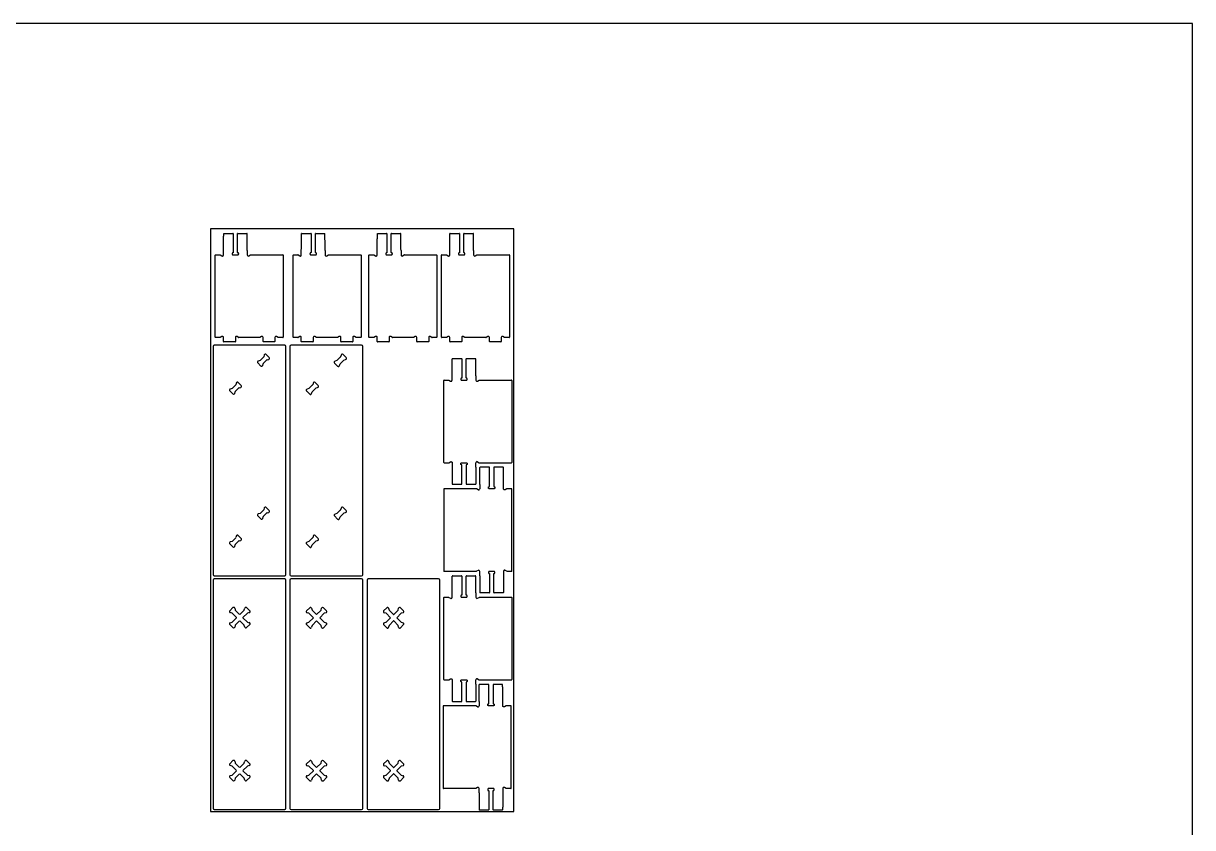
# Model space of a CAD drawing. Header units: millimetres. Extents: x -4641 to 5704, y -3753 to 2864.
# Drawn here: x 887 to 5704, y -448 to 2864 of the extents above; entities that cross this region are included whole.
import ezdxf

# ---------------------------------------------------------------- set-up
doc = ezdxf.new("R2010")
doc.units = ezdxf.units.MM
doc.header["$MEASUREMENT"] = 0
doc.layers.add('Default', color=18, linetype='Continuous', true_color=0x000000)
doc.layers.add('Layer 02', color=1, linetype='Continuous', true_color=0xff0000)

msp = doc.modelspace()

# ---------------------------------------------------------------- linework, layer by layer
at = {"layer": 'Default'}
for p, q in [((1713.5, 1998.9), (1750.6, 1998.9)), ((1751.6, 1997.9), (1751.6, 1919.7)), ((1769.9, 1919.7), (1769.9, 1997.9)), ((1770.9, 1998.9), (1808, 1998.9)), ((2034, 1998.9), (2071.2, 1998.9)), ((2072.2, 1997.9), (2072.2, 1919.7)), ((2090.5, 1919.7), (2090.5, 1997.9)), ((2091.5, 1998.9), (2128.6, 1998.9)), ((2346.7, 1998.9), (2383.8, 1998.9)), ((2384.8, 1997.9), (2384.8, 1919.7)), ((2403.1, 1919.7), (2403.1, 1997.9)), ((2404.1, 1998.9), (2441.2, 1998.9)), ((2645.6, 1998.9), (2682.7, 1998.9)), ((2683.7, 1997.9), (2683.7, 1919.7)), ((2702, 1919.7), (2702, 1997.9)), ((2703, 1998.9), (2740.1, 1998.9)), ((1809.8, 1928.2), (1809.8, 1910.2)), ((2130.3, 1928.2), (2130.3, 1910.2)), ((2443, 1928.2), (2443, 1910.2)), ((2741.9, 1928.2), (2741.9, 1910.2)), ((1677.8, 1571.2), (1677.8, 1909.2)), ((1678.8, 1910.2), (1698, 1910.2)), ((1698.5, 1910.1), (1705, 1906.3)), ((1751.8, 1910.2), (1769.8, 1910.2)), ((1816.5, 1906.3), (1823, 1910.1)), ((1823.5, 1910.2), (1956.8, 1910.2)), ((1957.8, 1909.2), (1957.8, 1571.2)), ((1998.3, 1571.2), (1998.3, 1909.2)), ((1999.3, 1910.2), (2018.5, 1910.2)), ((2019, 1910.1), (2025.6, 1906.3)), ((2072.3, 1910.2), (2090.3, 1910.2)), ((2137.1, 1906.3), (2143.6, 1910.1)), ((2144.1, 1910.2), (2277.3, 1910.2)), ((2278.3, 1909.2), (2278.3, 1571.2)), ((2311, 1571.2), (2311, 1909.2)), ((2312, 1910.2), (2331.2, 1910.2)), ((2331.7, 1910.1), (2338.2, 1906.3)), ((2385, 1910.2), (2403, 1910.2)), ((2449.7, 1906.3), (2456.3, 1910.1)), ((2456.7, 1910.2), (2590, 1910.2)), ((2591, 1909.2), (2591, 1571.2)), ((2609.9, 1571.2), (2609.9, 1909.2)), ((2610.9, 1910.2), (2630.1, 1910.2)), ((2630.6, 1910.1), (2637.1, 1906.3)), ((2683.9, 1910.2), (2701.9, 1910.2)), ((2748.6, 1906.3), (2755.1, 1910.1)), ((2755.6, 1910.2), (2888.9, 1910.2)), ((2889.9, 1909.2), (2889.9, 1571.2)), ((1698, 1570.2), (1678.8, 1570.2)), ((1705, 1574.1), (1698.5, 1570.3)), ((1711.8, 1553.2), (1711.8, 1570.2)), ((1759.8, 1552.2), (1712.8, 1552.2)), ((1760.8, 1570.2), (1760.8, 1553.2)), ((1774, 1570.3), (1767.5, 1574.1)), ((1861, 1570.2), (1774.5, 1570.2)), ((1868, 1574.1), (1861.5, 1570.3)), ((1874.8, 1553.2), (1874.8, 1570.2)), ((1922.8, 1552.2), (1875.8, 1552.2)), ((1923.8, 1570.2), (1923.8, 1553.2)), ((1937, 1570.3), (1930.5, 1574.1)), ((1956.8, 1570.2), (1937.5, 1570.2)), ((2018.5, 1570.2), (1999.3, 1570.2)), ((2025.6, 1574.1), (2019, 1570.3)), ((2032.3, 1553.2), (2032.3, 1570.2)), ((2080.3, 1552.2), (2033.3, 1552.2)), ((2081.3, 1570.2), (2081.3, 1553.2)), ((2094.6, 1570.3), (2088.1, 1574.1)), ((2181.5, 1570.2), (2095.1, 1570.2)), ((2188.6, 1574.1), (2182, 1570.3)), ((2195.3, 1553.2), (2195.3, 1570.2)), ((2243.3, 1552.2), (2196.3, 1552.2)), ((2244.3, 1570.2), (2244.3, 1553.2)), ((2257.6, 1570.3), (2251.1, 1574.1)), ((2277.3, 1570.2), (2258.1, 1570.2)), ((2331.2, 1570.2), (2312, 1570.2)), ((2338.2, 1574.1), (2331.7, 1570.3)), ((2345, 1553.2), (2345, 1570.2)), ((2393, 1552.2), (2346, 1552.2)), ((2394, 1570.2), (2394, 1553.2)), ((2407.3, 1570.3), (2400.7, 1574.1)), ((2494.2, 1570.2), (2407.7, 1570.2)), ((2501.2, 1574.1), (2494.7, 1570.3)), ((2508, 1553.2), (2508, 1570.2)), ((2556, 1552.2), (2509, 1552.2)), ((2557, 1570.2), (2557, 1553.2)), ((2570.3, 1570.3), (2563.7, 1574.1)), ((2590, 1570.2), (2570.7, 1570.2)), ((2630.1, 1570.2), (2610.9, 1570.2)), ((2637.1, 1574.1), (2630.6, 1570.3)), ((2643.9, 1553.2), (2643.9, 1570.2)), ((2691.9, 1552.2), (2644.9, 1552.2)), ((2692.9, 1570.2), (2692.9, 1553.2)), ((2706.1, 1570.3), (2699.6, 1574.1)), ((2793.1, 1570.2), (2706.6, 1570.2)), ((2800.1, 1574.1), (2793.6, 1570.3)), ((2806.9, 1553.2), (2806.9, 1570.2)), ((2854.9, 1552.2), (2807.9, 1552.2)), ((2855.9, 1570.2), (2855.9, 1553.2)), ((2869.1, 1570.3), (2862.6, 1574.1)), ((2888.9, 1570.2), (2869.6, 1570.2)), ((1879.8, 1498.2), (1877.9, 1490.9)), ((1900.3, 1487.5), (1887.6, 1500.3)), ((2196.3, 1497.8), (2194.4, 1490.5)), ((2216.9, 1487.1), (2204.1, 1499.9)), ((1852.7, 1465.4), (1865.5, 1452.7)), ((1862.1, 1475.2), (1854.8, 1473.2)), ((1877.6, 1490.5), (1862.5, 1475.4)), ((1873.2, 1454.8), (1875.2, 1462.1)), ((1875.4, 1462.4), (1890.6, 1477.6)), ((1891, 1477.8), (1898.2, 1479.8)), ((2169.3, 1465), (2182, 1452.3)), ((2178.6, 1474.7), (2171.3, 1472.8)), ((2194.2, 1490.1), (2179, 1475)), ((2189.8, 1454.4), (2191.7, 1461.6)), ((2191.9, 1462), (2207.1, 1477.2)), ((2207.5, 1477.4), (2214.8, 1479.4)), ((2655.2, 1483), (2692.3, 1483)), ((2693.3, 1482), (2693.3, 1403.7)), ((2711.6, 1403.7), (2711.6, 1482)), ((2712.6, 1483), (2749.7, 1483)), ((2751.5, 1412.3), (2751.5, 1394.3)), ((1737.5, 1350.2), (1750.2, 1337.4)), ((1746.8, 1359.9), (1739.6, 1357.9)), ((1762.4, 1375.3), (1747.2, 1360.1)), ((1760.2, 1347.2), (1775.3, 1362.3)), ((1764.6, 1382.9), (1762.6, 1375.7)), ((1785.1, 1372.3), (1772.3, 1385)), ((1775.7, 1362.6), (1783, 1364.5)), ((2054, 1349.8), (2066.7, 1337)), ((2063.4, 1359.5), (2056.1, 1357.5)), ((2078.9, 1374.9), (2063.8, 1359.7)), ((2076.7, 1346.8), (2091.9, 1361.9)), ((2081.1, 1382.5), (2079.1, 1375.3)), ((2101.6, 1371.9), (2088.9, 1384.6)), ((2092.2, 1362.2), (2099.5, 1364.1)), ((2619.5, 1055.3), (2619.5, 1393.3)), ((2620.5, 1394.3), (2639.7, 1394.3)), ((2640.2, 1394.1), (2646.7, 1390.4)), ((2693.5, 1394.3), (2711.5, 1394.3)), ((2758.2, 1390.4), (2764.7, 1394.1)), ((2765.2, 1394.3), (2898.5, 1394.3)), ((2899.5, 1393.3), (2899.5, 1055.3)), ((1758, 1339.5), (1759.9, 1346.8)), ((2074.5, 1339.1), (2076.5, 1346.4)), ((2620.5, 1054.3), (2639.7, 1054.3)), ((2640.2, 1054.4), (2646.7, 1058.2)), ((2693.3, 966.5), (2693.3, 1044.8)), ((2693.5, 1054.3), (2711.5, 1054.3)), ((2711.6, 1044.8), (2711.6, 966.5)), ((2751.5, 1036.3), (2751.5, 1054.3)), ((2758.2, 1058.2), (2764.7, 1054.4)), ((2765.2, 1054.3), (2898.5, 1054.3)), ((2806.3, 1035.7), (2769.2, 1035.7)), ((2807.3, 956.4), (2807.3, 1034.7)), ((2825.6, 1034.7), (2825.6, 956.4)), ((2863.7, 1035.7), (2826.6, 1035.7)), ((2655.2, 965.5), (2692.3, 965.5)), ((2712.6, 965.5), (2749.7, 965.5)), ((2767.5, 965), (2767.5, 947)), ((2619.5, 946), (2619.5, 608)), ((2753.7, 947), (2620.5, 947)), ((2760.7, 943.1), (2754.2, 946.8)), ((2825.5, 947), (2807.5, 947)), ((2878.7, 946.8), (2872.2, 943.1)), ((2898.5, 947), (2879.2, 947)), ((2899.5, 608), (2899.5, 946)), ((1879.8, 868.2), (1877.9, 860.9)), ((1900.3, 857.5), (1887.6, 870.3)), ((2196.3, 867.8), (2194.4, 860.5)), ((2216.9, 857.1), (2204.1, 869.9)), ((1852.7, 835.4), (1865.5, 822.7)), ((1862.1, 845.2), (1854.8, 843.2)), ((1877.6, 860.5), (1862.5, 845.4)), ((1873.2, 824.8), (1875.2, 832.1)), ((1875.4, 832.4), (1890.6, 847.6)), ((1891, 847.8), (1898.2, 849.8)), ((2169.3, 835), (2182, 822.3)), ((2178.6, 844.7), (2171.3, 842.8)), ((2194.2, 860.1), (2179, 845)), ((2189.8, 824.4), (2191.7, 831.6)), ((2191.9, 832), (2207.1, 847.2)), ((2207.5, 847.4), (2214.8, 849.4)), ((1746.8, 729.9), (1739.6, 727.9)), ((1762.4, 745.3), (1747.2, 730.1)), ((1760.2, 717.2), (1775.3, 732.3)), ((1764.6, 752.9), (1762.6, 745.7)), ((1785.1, 742.3), (1772.3, 755)), ((1775.7, 732.6), (1783, 734.5)), ((2063.4, 729.5), (2056.1, 727.5)), ((2078.9, 744.9), (2063.8, 729.7)), ((2076.7, 716.8), (2091.9, 731.9)), ((2081.1, 752.5), (2079.1, 745.3)), ((2101.6, 741.9), (2088.9, 754.6)), ((2092.2, 732.2), (2099.5, 734.1)), ((1737.5, 720.2), (1750.2, 707.4)), ((1758, 709.5), (1759.9, 716.8)), ((2054, 719.8), (2066.7, 707)), ((2074.5, 709.1), (2076.5, 716.4)), ((2753.7, 607), (2620.5, 607)), ((2655.2, 588.8), (2692.3, 588.8)), ((2693.3, 587.8), (2693.3, 509.5)), ((2711.6, 509.5), (2711.6, 587.8)), ((2712.6, 588.8), (2749.7, 588.8)), ((2760.7, 610.9), (2754.2, 607.1)), ((2767.5, 589), (2767.5, 607)), ((2807.3, 597.5), (2807.3, 519.2)), ((2825.5, 607), (2807.5, 607)), ((2825.6, 519.2), (2825.6, 597.5)), ((2878.7, 607.1), (2872.2, 610.9)), ((2898.5, 607), (2879.2, 607)), ((2619.5, 161.1), (2619.5, 499.1)), ((2620.5, 500.1), (2639.7, 500.1)), ((2640.2, 499.9), (2646.7, 496.2)), ((2693.5, 500.1), (2711.5, 500.1)), ((2751.5, 518.1), (2751.5, 500.1)), ((2758.2, 496.2), (2764.7, 499.9)), ((2765.2, 500.1), (2898.5, 500.1)), ((2806.3, 518.2), (2769.2, 518.2)), ((2863.7, 518.2), (2826.6, 518.2)), ((2899.5, 499.1), (2899.5, 161.1)), ((1737.5, 444.6), (1750.2, 457.4)), ((1746.8, 434.9), (1739.6, 436.9)), ((1765.4, 416.5), (1747.2, 434.7)), ((1758, 455.3), (1759.9, 448)), ((1760.2, 447.6), (1778.3, 429.4)), ((1778.8, 429.4), (1797, 447.6)), ((1810, 434.7), (1791.8, 416.5)), ((1797.2, 448), (1799.2, 455.3)), ((1807, 457.4), (1819.7, 444.6)), ((1817.6, 436.9), (1810.3, 434.9)), ((2054, 444.2), (2066.7, 457)), ((2063.4, 434.5), (2056.1, 436.5)), ((2081.9, 416.1), (2063.8, 434.3)), ((2074.5, 454.9), (2076.5, 447.6)), ((2076.7, 447.2), (2094.9, 429)), ((2095.4, 429), (2113.6, 447.2)), ((2126.5, 434.3), (2108.3, 416.1)), ((2113.8, 447.6), (2115.7, 454.9)), ((2123.5, 457), (2136.2, 444.2)), ((2134.2, 436.5), (2126.9, 434.5)), ((2371.4, 444.2), (2384.2, 457)), ((2380.8, 434.5), (2373.5, 436.5)), ((2399.4, 416.1), (2381.2, 434.3)), ((2391.9, 454.9), (2393.9, 447.6)), ((2394.1, 447.2), (2412.3, 429)), ((2412.8, 429), (2431, 447.2)), ((2443.9, 434.3), (2425.7, 416.1)), ((2431.2, 447.6), (2433.2, 454.9)), ((2440.9, 457), (2453.7, 444.2)), ((2451.6, 436.5), (2444.3, 434.5)), ((1750.2, 375.1), (1737.5, 387.9)), ((1739.6, 395.6), (1746.8, 397.6)), ((1747.2, 397.8), (1765.4, 416)), ((1778.3, 403.1), (1760.2, 384.9)), ((1797, 384.9), (1778.8, 403.1)), ((1791.8, 416), (1810, 397.8)), ((1819.7, 387.9), (1807, 375.1)), ((1810.3, 397.6), (1817.6, 395.6)), ((2066.7, 374.7), (2054, 387.5)), ((2056.1, 395.2), (2063.4, 397.2)), ((2063.8, 397.4), (2081.9, 415.6)), ((2094.9, 402.7), (2076.7, 384.5)), ((2113.6, 384.5), (2095.4, 402.7)), ((2108.3, 415.6), (2126.5, 397.4)), ((2136.2, 387.5), (2123.5, 374.7)), ((2126.9, 397.2), (2134.2, 395.2)), ((2384.2, 374.7), (2371.4, 387.5)), ((2373.5, 395.2), (2380.8, 397.2)), ((2381.2, 397.4), (2399.4, 415.6)), ((2412.3, 402.7), (2394.1, 384.5)), ((2431, 384.5), (2412.8, 402.7)), ((2425.7, 415.6), (2443.9, 397.4)), ((2453.7, 387.5), (2440.9, 374.7)), ((2444.3, 397.2), (2451.6, 395.2)), ((1759.9, 384.5), (1758, 377.2)), ((1799.2, 377.2), (1797.2, 384.5)), ((2076.5, 384.1), (2074.5, 376.8)), ((2115.7, 376.8), (2113.8, 384.1)), ((2393.9, 384.1), (2391.9, 376.8)), ((2433.2, 376.8), (2431.2, 384.1)), ((2620.5, 160.1), (2639.7, 160.1)), ((2640.2, 160.2), (2646.7, 164)), ((2693.3, 72.3), (2693.3, 150.6)), ((2693.5, 160.1), (2711.5, 160.1)), ((2711.6, 150.6), (2711.6, 72.3)), ((2751.5, 142.1), (2751.5, 160.1)), ((2758.2, 164), (2764.7, 160.2)), ((2765.2, 160.1), (2898.5, 160.1)), ((2803.3, 141.5), (2766.2, 141.5)), ((2804.3, 62.2), (2804.3, 140.5)), ((2822.6, 140.5), (2822.6, 62.2)), ((2860.7, 141.5), (2823.6, 141.5)), ((2616.5, 51.8), (2616.5, -286.2)), ((2750.7, 52.8), (2617.5, 52.8)), ((2655.2, 71.3), (2692.3, 71.3)), ((2712.6, 71.3), (2749.7, 71.3)), ((2757.7, 48.9), (2751.2, 52.6)), ((2764.5, 70.8), (2764.5, 52.8)), ((2822.5, 52.8), (2804.5, 52.8)), ((2875.7, 52.6), (2869.2, 48.9)), ((2895.5, 52.8), (2876.2, 52.8)), ((2896.5, -286.2), (2896.5, 51.8)), ((1737.5, -185.4), (1750.2, -172.6)), ((1758, -174.7), (1759.9, -182)), ((1760.2, -182.4), (1778.3, -200.6)), ((1778.8, -200.6), (1797, -182.4)), ((1797.2, -182), (1799.2, -174.7)), ((1807, -172.6), (1819.7, -185.4)), ((2054, -185.8), (2066.7, -173)), ((2074.5, -175.1), (2076.5, -182.4)), ((2076.7, -182.8), (2094.9, -201)), ((2095.4, -201), (2113.6, -182.8)), ((2113.8, -182.4), (2115.7, -175.1)), ((2123.5, -173), (2136.2, -185.8)), ((2371.4, -185.8), (2384.2, -173)), ((2391.9, -175.1), (2393.9, -182.4)), ((2394.1, -182.8), (2412.3, -201)), ((2412.8, -201), (2431, -182.8)), ((2431.2, -182.4), (2433.2, -175.1)), ((2440.9, -173), (2453.7, -185.8)), ((1746.8, -195.1), (1739.6, -193.1)), ((1739.6, -234.4), (1746.8, -232.4)), ((1765.4, -213.5), (1747.2, -195.3)), ((1747.2, -232.2), (1765.4, -214)), ((1778.3, -226.9), (1760.2, -245.1)), ((1797, -245.1), (1778.8, -226.9)), ((1810, -195.3), (1791.8, -213.5)), ((1791.8, -214), (1810, -232.2)), ((1817.6, -193.1), (1810.3, -195.1)), ((1810.3, -232.4), (1817.6, -234.4)), ((2063.4, -195.5), (2056.1, -193.5)), ((2056.1, -234.8), (2063.4, -232.8)), ((2081.9, -213.9), (2063.8, -195.7)), ((2063.8, -232.6), (2081.9, -214.4)), ((2094.9, -227.3), (2076.7, -245.5)), ((2113.6, -245.5), (2095.4, -227.3)), ((2126.5, -195.7), (2108.3, -213.9)), ((2108.3, -214.4), (2126.5, -232.6)), ((2134.2, -193.5), (2126.9, -195.5)), ((2126.9, -232.8), (2134.2, -234.8)), ((2380.8, -195.5), (2373.5, -193.5)), ((2373.5, -234.8), (2380.8, -232.8)), ((2399.4, -213.9), (2381.2, -195.7)), ((2381.2, -232.6), (2399.4, -214.4)), ((2412.3, -227.3), (2394.1, -245.5)), ((2431, -245.5), (2412.8, -227.3)), ((2443.9, -195.7), (2425.7, -213.9)), ((2425.7, -214.4), (2443.9, -232.6)), ((2451.6, -193.5), (2444.3, -195.5)), ((2444.3, -232.8), (2451.6, -234.8)), ((1750.2, -254.9), (1737.5, -242.1)), ((1759.9, -245.5), (1758, -252.8)), ((1799.2, -252.8), (1797.2, -245.5)), ((1819.7, -242.1), (1807, -254.9)), ((2066.7, -255.3), (2054, -242.5)), ((2076.5, -245.9), (2074.5, -253.2)), ((2115.7, -253.2), (2113.8, -245.9)), ((2136.2, -242.5), (2123.5, -255.3)), ((2384.2, -255.3), (2371.4, -242.5)), ((2393.9, -245.9), (2391.9, -253.2)), ((2433.2, -253.2), (2431.2, -245.9)), ((2453.7, -242.5), (2440.9, -255.3)), ((2750.7, -287.2), (2617.5, -287.2)), ((2757.7, -283.3), (2751.2, -287.1)), ((2764.5, -305.2), (2764.5, -287.2)), ((2822.5, -287.2), (2804.5, -287.2)), ((2875.7, -287.1), (2869.2, -283.3)), ((2895.5, -287.2), (2876.2, -287.2)), ((2804.3, -296.7), (2804.3, -375)), ((2822.6, -375), (2822.6, -296.7)), ((2803.3, -376), (2766.2, -376)), ((2860.7, -376), (2823.6, -376))]:
    msp.add_line(p, q, dxfattribs=at)
for points in [[(1668.9, 1533.5), (1668.9, 593.5)], [(1963.9, 1538.5), (1673.9, 1538.5)], [(1968.9, 593.5), (1968.9, 1533.5)], [(1985.4, 1533.1), (1985.4, 593.1)], [(2280.4, 1538.1), (1990.4, 1538.1)], [(2285.4, 593.1), (2285.4, 1533.1)], [(1673.9, 588.5), (1963.9, 588.5)], [(1990.4, 588.1), (2280.4, 588.1)], [(1668.9, 571.3), (1668.9, -368.7)], [(1963.9, 576.3), (1673.9, 576.3)], [(1968.9, -368.7), (1968.9, 571.3)], [(1985.4, 570.9), (1985.4, -369.1)], [(2280.4, 575.9), (1990.4, 575.9)], [(2285.4, -369.1), (2285.4, 570.9)], [(2302.9, 570.9), (2302.9, -369.1)], [(2597.9, 575.9), (2307.9, 575.9)], [(2602.9, -369.1), (2602.9, 570.9)], [(1673.9, -373.7), (1963.9, -373.7)], [(1990.4, -374.1), (2280.4, -374.1)], [(2307.9, -374.1), (2597.9, -374.1)]]:
    msp.add_lwpolyline(points, dxfattribs=at)
for centre, radius, start, end in [((1713.5, 1997.9), 1, 90, 179.3999), ((1750.6, 1997.9), 1, 0, 90), ((1770.9, 1997.9), 1, 90, 180), ((1808, 1997.9), 1, 0.6001, 90), ((2034, 1997.9), 1, 90, 179.3999), ((2071.2, 1997.9), 1, 0, 90), ((2091.5, 1997.9), 1, 90, 180), ((2128.6, 1997.9), 1, 0.6001, 90), ((2346.7, 1997.9), 1, 90, 179.3999), ((2383.8, 1997.9), 1, 0, 90), ((2404.1, 1997.9), 1, 90, 180), ((2441.2, 1997.9), 1, 0.6001, 90), ((2645.6, 1997.9), 1, 90, 179.3999), ((2682.7, 1997.9), 1, 0, 90), ((2703, 1997.9), 1, 90, 180), ((2740.1, 1997.9), 1, 0.6001, 90), ((1678.8, 1909.2), 1, 90, 180), ((1698, 1909.2), 1, 60.0416, 89.9999), ((1770.4, 1919.7), 0.5, 180, 264.2608), ((1814.3, 1910.2), 4.5, 180, 299.9585), ((1823.5, 1909.2), 1, 90.0001, 119.9584), ((1956.8, 1909.2), 1, 0, 90), ((1999.3, 1909.2), 1, 90, 180), ((2018.5, 1909.2), 1, 60.0416, 89.9999), ((2091, 1919.7), 0.5, 180, 264.2608), ((2134.8, 1910.2), 4.5, 180, 299.9585), ((2144.1, 1909.2), 1, 90.0001, 119.9584), ((2277.3, 1909.2), 1, 0, 90), ((2312, 1909.2), 1, 90, 180), ((2331.2, 1909.2), 1, 60.0416, 89.9999), ((2403.6, 1919.7), 0.5, 180, 264.2608), ((2447.5, 1910.2), 4.5, 180, 299.9585), ((2456.7, 1909.2), 1, 90.0001, 119.9584), ((2590, 1909.2), 1, 0, 90), ((2610.9, 1909.2), 1, 90, 180), ((2630.1, 1909.2), 1, 60.0416, 89.9999), ((2702.5, 1919.7), 0.5, 180, 264.2608), ((2746.4, 1910.2), 4.5, 180, 299.9585), ((2755.6, 1909.2), 1, 90.0001, 119.9584), ((2888.9, 1909.2), 1, 0, 90), ((1678.8, 1571.2), 1, 180, 270), ((1698, 1571.2), 1, 270, 299.9584), ((1707.3, 1570.2), 4.5, 360, 119.9585), ((1712.8, 1553.2), 1, 180, 270), ((1759.8, 1553.2), 1, 270, 0), ((1765.3, 1570.2), 4.5, 60.0415, 180), ((1774.5, 1571.2), 1, 240.0416, 270), ((1861, 1571.2), 1, 270, 299.9584), ((1870.3, 1570.2), 4.5, 360, 119.9585), ((1875.8, 1553.2), 1, 180, 270), ((1922.8, 1553.2), 1, 270, 360), ((1928.3, 1570.2), 4.5, 60.0415, 180), ((1937.5, 1571.2), 1, 240.0416, 270), ((1956.8, 1571.2), 1, 270, 0), ((1999.3, 1571.2), 1, 180, 270), ((2018.5, 1571.2), 1, 270, 299.9584), ((2027.8, 1570.2), 4.5, 360, 119.9585), ((2033.3, 1553.2), 1, 180, 270), ((2080.3, 1553.2), 1, 270, 0), ((2085.8, 1570.2), 4.5, 60.0415, 180), ((2095.1, 1571.2), 1, 240.0416, 270), ((2181.5, 1571.2), 1, 270, 299.9584), ((2190.8, 1570.2), 4.5, 360, 119.9585), ((2196.3, 1553.2), 1, 180, 270), ((2243.3, 1553.2), 1, 270, 360), ((2248.8, 1570.2), 4.5, 60.0415, 180), ((2258.1, 1571.2), 1, 240.0416, 270), ((2277.3, 1571.2), 1, 270, 0), ((2312, 1571.2), 1, 180, 270), ((2331.2, 1571.2), 1, 270, 299.9584), ((2340.5, 1570.2), 4.5, 360, 119.9585), ((2346, 1553.2), 1, 180, 270), ((2393, 1553.2), 1, 270, 0), ((2398.5, 1570.2), 4.5, 60.0415, 180), ((2407.7, 1571.2), 1, 240.0416, 270), ((2494.2, 1571.2), 1, 270, 299.9584), ((2503.5, 1570.2), 4.5, 360, 119.9585), ((2509, 1553.2), 1, 180, 270), ((2556, 1553.2), 1, 270, 360), ((2561.5, 1570.2), 4.5, 60.0415, 180), ((2570.7, 1571.2), 1, 240.0416, 270), ((2590, 1571.2), 1, 270, 0), ((2610.9, 1571.2), 1, 180, 270), ((2630.1, 1571.2), 1, 270, 299.9584), ((2639.4, 1570.2), 4.5, 360, 119.9585), ((2644.9, 1553.2), 1, 180, 270), ((2691.9, 1553.2), 1, 270, 0), ((2697.4, 1570.2), 4.5, 60.0415, 180), ((2706.6, 1571.2), 1, 240.0416, 270), ((2793.1, 1571.2), 1, 270, 299.9584), ((2802.4, 1570.2), 4.5, 360, 119.9585), ((2807.9, 1553.2), 1, 180, 270), ((2854.9, 1553.2), 1, 270, 360), ((2860.4, 1570.2), 4.5, 60.0415, 180), ((2869.6, 1571.2), 1, 240.0416, 270), ((2888.9, 1571.2), 1, 270, 0), ((1673.9, 1533.5), 5, 90, 180), ((1884.3, 1497), 4.65, 104.9793, 164.9585), ((1884.3, 1497), 4.65, 45, 104.9793), ((1963.9, 1533.5), 5, 0, 90), ((1990.4, 1533.1), 5, 90, 180), ((2200.8, 1496.6), 4.65, 104.9793, 164.9585), ((2200.8, 1496.6), 4.65, 45, 104.9793), ((2280.4, 1533.1), 5, 0, 90), ((1856, 1468.7), 4.65, 105.0415, 225), ((1861.9, 1476), 0.85, 285.0416, 315), ((1868.7, 1456), 4.65, 225, 344.9584), ((1876, 1461.8), 0.85, 135, 164.9584), ((1877, 1491.1), 0.85, 315, 344.9584), ((1891.2, 1477), 0.85, 105.0416, 135), ((1897, 1484.3), 4.65, 285.0415, 45), ((2172.6, 1468.3), 4.65, 105.0415, 225), ((2178.4, 1475.6), 0.85, 285.0416, 315), ((2185.3, 1455.6), 4.65, 225, 344.9584), ((2192.6, 1461.4), 0.85, 135, 164.9584), ((2193.6, 1490.7), 0.85, 315, 344.9584), ((2207.7, 1476.6), 0.85, 105.0416, 135), ((2213.6, 1483.9), 4.65, 285.0415, 45), ((2655.2, 1482), 1, 90, 179.3999), ((2692.3, 1482), 1, 0, 90), ((2712.6, 1482), 1, 90, 180), ((2749.7, 1482), 1, 0.6001, 90), ((2712.1, 1403.7), 0.5, 180, 264.2608), ((1740.8, 1353.4), 4.65, 105.0415, 225), ((1746.6, 1360.7), 0.85, 285.0416, 315), ((1761.8, 1375.9), 0.85, 315, 344.9584), ((1769, 1381.7), 4.65, 104.9793, 164.9585), ((1769, 1381.7), 4.65, 45, 104.9793), ((1775.9, 1361.7), 0.85, 105.0416, 135), ((1781.8, 1369), 4.65, 285.0415, 45), ((2057.3, 1353), 4.65, 105.0415, 225), ((2063.2, 1360.3), 0.85, 285.0416, 315), ((2078.3, 1375.5), 0.85, 315, 344.9584), ((2085.6, 1381.3), 4.65, 104.9793, 164.9585), ((2085.6, 1381.3), 4.65, 45, 104.9793), ((2092.5, 1361.3), 0.85, 105.0416, 135), ((2098.3, 1368.6), 4.65, 285.0415, 45), ((2620.5, 1393.3), 1, 90, 180), ((2639.7, 1393.3), 1, 60.0416, 89.9999), ((2756, 1394.3), 4.5, 180, 299.9585), ((2765.2, 1393.3), 1, 90.0001, 119.9584), ((2898.5, 1393.3), 1, 0, 90), ((1753.5, 1340.7), 4.65, 225, 344.9584), ((1760.8, 1346.6), 0.85, 135, 164.9584), ((2070, 1340.3), 4.65, 225, 344.9584), ((2077.3, 1346.2), 0.85, 135, 164.9584), ((2620.5, 1055.3), 1, 180, 270), ((2639.7, 1055.3), 1, 270.0001, 299.9584), ((2712.1, 1044.8), 0.5, 95.7392, 180), ((2756, 1054.3), 4.5, 60.0415, 180), ((2765.2, 1055.3), 1, 240.0416, 269.9999), ((2769.2, 1034.7), 1, 90, 179.3999), ((2806.3, 1034.7), 1, 0, 90), ((2826.6, 1034.7), 1, 90, 180), ((2863.7, 1034.7), 1, 0.6001, 90), ((2898.5, 1055.3), 1, 270, 0), ((2655.2, 966.5), 1, 180.6001, 270), ((2692.3, 966.5), 1, 270, 360), ((2712.6, 966.5), 1, 180, 270), ((2749.7, 966.5), 1, 270, 359.3999), ((2620.5, 946), 1, 90, 180), ((2753.7, 946), 1, 60.0416, 89.9999), ((2763, 947), 4.5, 240.0415, 0), ((2806.8, 956.4), 0.5, 275.7392, 360), ((2879.2, 946), 1, 90.0001, 119.9584), ((2898.5, 946), 1, 0, 90), ((1884.3, 867), 4.65, 104.9793, 164.9585), ((1884.3, 867), 4.65, 45, 104.9793), ((2200.8, 866.6), 4.65, 104.9793, 164.9585), ((2200.8, 866.6), 4.65, 45, 104.9793), ((1856, 838.7), 4.65, 105.0415, 225), ((1861.9, 846), 0.85, 285.0416, 315), ((1868.7, 826), 4.65, 225, 344.9584), ((1876, 831.8), 0.85, 135, 164.9584), ((1877, 861.1), 0.85, 315, 344.9584), ((1891.2, 847), 0.85, 105.0416, 135), ((1897, 854.3), 4.65, 285.0415, 45), ((2172.6, 838.3), 4.65, 105.0415, 225), ((2178.4, 845.6), 0.85, 285.0416, 315), ((2185.3, 825.6), 4.65, 225, 344.9584), ((2192.6, 831.4), 0.85, 135, 164.9584), ((2193.6, 860.7), 0.85, 315, 344.9584), ((2207.7, 846.6), 0.85, 105.0416, 135), ((2213.6, 853.9), 4.65, 285.0415, 45), ((1740.8, 723.4), 4.65, 105.0415, 225), ((1746.6, 730.7), 0.85, 285.0416, 315), ((1761.8, 745.9), 0.85, 315, 344.9584), ((1769, 751.7), 4.65, 104.9793, 164.9585), ((1769, 751.7), 4.65, 45, 104.9793), ((1775.9, 731.7), 0.85, 105.0416, 135), ((1781.8, 739), 4.65, 285.0415, 45), ((2057.3, 723), 4.65, 105.0415, 225), ((2063.2, 730.3), 0.85, 285.0416, 315), ((2078.3, 745.5), 0.85, 315, 344.9584), ((2085.6, 751.3), 4.65, 104.9793, 164.9585), ((2085.6, 751.3), 4.65, 45, 104.9793), ((2092.5, 731.3), 0.85, 105.0416, 135), ((2098.3, 738.6), 4.65, 285.0415, 45), ((1753.5, 710.7), 4.65, 225, 344.9584), ((1760.8, 716.6), 0.85, 135, 164.9584), ((2070, 710.3), 4.65, 225, 344.9584), ((2077.3, 716.2), 0.85, 135, 164.9584), ((1673.9, 593.5), 5, 180, 270), ((1963.9, 593.5), 5, 270, 360), ((1990.4, 593.1), 5, 180, 270), ((2280.4, 593.1), 5, 270, 360), ((2620.5, 608), 1, 180, 270), ((2655.2, 587.8), 1, 90, 179.3999), ((2692.3, 587.8), 1, 0, 90), ((2712.6, 587.8), 1, 90, 180), ((2749.7, 587.8), 1, 0.6001, 90), ((2753.7, 608), 1, 270.0001, 299.9584), ((2763, 607), 4.5, 360, 119.9585), ((2806.8, 597.5), 0.5, 0, 84.2608), ((2879.2, 608), 1, 240.0416, 269.9999), ((2898.5, 608), 1, 270, 360), ((1673.9, 571.3), 5, 90, 180), ((1963.9, 571.3), 5, 0, 90), ((1990.4, 570.9), 5, 90, 180), ((2280.4, 570.9), 5, 0, 90), ((2307.9, 570.9), 5, 90, 180), ((2597.9, 570.9), 5, 0, 90), ((2620.5, 499.1), 1, 90, 180), ((2639.7, 499.1), 1, 60.0416, 89.9999), ((2712.1, 509.5), 0.5, 180, 264.2608), ((2756, 500.1), 4.5, 180, 299.9585), ((2765.2, 499.1), 1, 90.0001, 119.9584), ((2769.2, 519.2), 1, 180.6001, 270), ((2806.3, 519.2), 1, 270, 360), ((2826.6, 519.2), 1, 180, 270), ((2863.7, 519.2), 1, 270, 359.3999), ((2898.5, 499.1), 1, 0, 90), ((1740.8, 441.4), 4.65, 135, 194.9793), ((1740.8, 441.4), 4.65, 194.9793, 254.9585), ((1746.6, 434.1), 0.85, 45, 74.9584), ((1753.5, 454.1), 4.65, 15.0415, 135), ((1760.8, 448.2), 0.85, 195.0416, 225), ((1796.4, 448.2), 0.85, 315, 344.9584), ((1803.7, 454.1), 4.65, 104.9793, 164.9585), ((1803.7, 454.1), 4.65, 45, 104.9793), ((1810.6, 434.1), 0.85, 105.0416, 135), ((1816.4, 441.4), 4.65, 285.0415, 45), ((2057.3, 441), 4.65, 135, 194.9793), ((2057.3, 441), 4.65, 194.9793, 254.9585), ((2063.2, 433.7), 0.85, 45, 74.9584), ((2070, 453.7), 4.65, 15.0415, 135), ((2077.3, 447.8), 0.85, 195.0416, 225), ((2113, 447.8), 0.85, 315, 344.9584), ((2120.2, 453.7), 4.65, 104.9793, 164.9585), ((2120.2, 453.7), 4.65, 45, 104.9793), ((2127.1, 433.7), 0.85, 105.0416, 135), ((2133, 441), 4.65, 285.0415, 45), ((2374.7, 441), 4.65, 135, 194.9793), ((2374.7, 441), 4.65, 194.9793, 254.9585), ((2380.6, 433.7), 0.85, 45, 74.9584), ((2387.5, 453.7), 4.65, 15.0415, 135), ((2394.7, 447.8), 0.85, 195.0416, 225), ((2430.4, 447.8), 0.85, 315, 344.9584), ((2437.7, 453.7), 4.65, 104.9793, 164.9585), ((2437.7, 453.7), 4.65, 45, 104.9793), ((2444.5, 433.7), 0.85, 105.0416, 135), ((2450.4, 441), 4.65, 285.0415, 45), ((1740.8, 391.2), 4.65, 105.0415, 225), ((1746.6, 398.4), 0.85, 285.0416, 315), ((1765.2, 416.3), 0.35, 315, 45), ((1778.6, 429.7), 0.35, 225, 315), ((1778.6, 402.8), 0.35, 45, 135), ((1792, 416.3), 0.35, 135, 225), ((1810.6, 398.4), 0.85, 225, 254.9584), ((1816.4, 391.2), 4.65, 14.9793, 74.9585), ((1816.4, 391.2), 4.65, 315, 14.9793), ((2057.3, 390.8), 4.65, 105.0415, 225), ((2063.2, 398), 0.85, 285.0416, 315), ((2081.7, 415.9), 0.35, 315, 45), ((2095.1, 429.3), 0.35, 225, 315), ((2095.1, 402.4), 0.35, 45, 135), ((2108.6, 415.9), 0.35, 135, 225), ((2127.1, 398), 0.85, 225, 254.9584), ((2133, 390.8), 4.65, 14.9793, 74.9585), ((2133, 390.8), 4.65, 315, 14.9793), ((2374.7, 390.8), 4.65, 105.0415, 225), ((2380.6, 398), 0.85, 285.0416, 315), ((2399.1, 415.9), 0.35, 315, 45), ((2412.6, 429.3), 0.35, 225, 315), ((2412.6, 402.4), 0.35, 45, 135), ((2426, 415.9), 0.35, 135, 225), ((2444.5, 398), 0.85, 225, 254.9584), ((2450.4, 390.8), 4.65, 14.9793, 74.9585), ((2450.4, 390.8), 4.65, 315, 14.9793), ((1753.5, 378.4), 4.65, 225, 284.9793), ((1753.5, 378.4), 4.65, 284.9793, 344.9585), ((1760.8, 384.3), 0.85, 135, 164.9584), ((1796.4, 384.3), 0.85, 15.0416, 45), ((1803.7, 378.4), 4.65, 195.0415, 315), ((2070, 378), 4.65, 225, 284.9793), ((2070, 378), 4.65, 284.9793, 344.9585), ((2077.3, 383.9), 0.85, 135, 164.9584), ((2113, 383.9), 0.85, 15.0416, 45), ((2120.2, 378), 4.65, 195.0415, 315), ((2387.5, 378), 4.65, 225, 284.9793), ((2387.5, 378), 4.65, 284.9793, 344.9585), ((2394.7, 383.9), 0.85, 135, 164.9584), ((2430.4, 383.9), 0.85, 15.0416, 45), ((2437.7, 378), 4.65, 195.0415, 315), ((2620.5, 161.1), 1, 180, 270), ((2639.7, 161.1), 1, 270.0001, 299.9584), ((2712.1, 150.6), 0.5, 95.7392, 180), ((2756, 160.1), 4.5, 60.0415, 180), ((2765.2, 161.1), 1, 240.0416, 269.9999), ((2898.5, 161.1), 1, 270, 360), ((2766.2, 140.5), 1, 90, 179.3999), ((2803.3, 140.5), 1, 0, 90), ((2823.6, 140.5), 1, 90, 180), ((2860.7, 140.5), 1, 0.6001, 90), ((2617.5, 51.8), 1, 90, 180), ((2655.2, 72.3), 1, 180.6001, 270), ((2692.3, 72.3), 1, 270, 360), ((2712.6, 72.3), 1, 180, 270), ((2749.7, 72.3), 1, 270, 359.3999), ((2750.7, 51.8), 1, 60.0416, 89.9999), ((2760, 52.8), 4.5, 240.0415, 0), ((2803.8, 62.2), 0.5, 275.7392, 360), ((2876.2, 51.8), 1, 90.0001, 119.9584), ((2895.5, 51.8), 1, 0, 90), ((1740.8, -188.6), 4.65, 135, 194.9793), ((1740.8, -188.6), 4.65, 194.9793, 254.9585), ((1753.5, -175.9), 4.65, 15.0415, 135), ((1760.8, -181.8), 0.85, 195.0416, 225), ((1796.4, -181.8), 0.85, 315, 344.9584), ((1803.7, -175.9), 4.65, 104.9793, 164.9585), ((1803.7, -175.9), 4.65, 45, 104.9793), ((1816.4, -188.6), 4.65, 285.0415, 45), ((2057.3, -189), 4.65, 135, 194.9793), ((2057.3, -189), 4.65, 194.9793, 254.9585), ((2070, -176.3), 4.65, 15.0415, 135), ((2077.3, -182.2), 0.85, 195.0416, 225), ((2113, -182.2), 0.85, 315, 344.9584), ((2120.2, -176.3), 4.65, 104.9793, 164.9585), ((2120.2, -176.3), 4.65, 45, 104.9793), ((2133, -189), 4.65, 285.0415, 45), ((2374.7, -189), 4.65, 135, 194.9793), ((2374.7, -189), 4.65, 194.9793, 254.9585), ((2387.5, -176.3), 4.65, 15.0415, 135), ((2394.7, -182.2), 0.85, 195.0416, 225), ((2430.4, -182.2), 0.85, 315, 344.9584), ((2437.7, -176.3), 4.65, 104.9793, 164.9585), ((2437.7, -176.3), 4.65, 45, 104.9793), ((2450.4, -189), 4.65, 285.0415, 45), ((1740.8, -238.8), 4.65, 105.0415, 225), ((1746.6, -195.9), 0.85, 45, 74.9584), ((1746.6, -231.6), 0.85, 285.0416, 315), ((1765.2, -213.7), 0.35, 315, 45), ((1778.6, -200.3), 0.35, 225, 315), ((1778.6, -227.2), 0.35, 45, 135), ((1792, -213.7), 0.35, 135, 225), ((1810.6, -195.9), 0.85, 105.0416, 135), ((1810.6, -231.6), 0.85, 225, 254.9584), ((1816.4, -238.8), 4.65, 14.9793, 74.9585), ((1816.4, -238.8), 4.65, 315, 14.9793), ((2057.3, -239.2), 4.65, 105.0415, 225), ((2063.2, -196.3), 0.85, 45, 74.9584), ((2063.2, -232), 0.85, 285.0416, 315), ((2081.7, -214.1), 0.35, 315, 45), ((2095.1, -200.7), 0.35, 225, 315), ((2095.1, -227.6), 0.35, 45, 135), ((2108.6, -214.1), 0.35, 135, 225), ((2127.1, -196.3), 0.85, 105.0416, 135), ((2127.1, -232), 0.85, 225, 254.9584), ((2133, -239.2), 4.65, 14.9793, 74.9585), ((2133, -239.2), 4.65, 315, 14.9793), ((2374.7, -239.2), 4.65, 105.0415, 225), ((2380.6, -196.3), 0.85, 45, 74.9584), ((2380.6, -232), 0.85, 285.0416, 315), ((2399.1, -214.1), 0.35, 315, 45), ((2412.6, -200.7), 0.35, 225, 315), ((2412.6, -227.6), 0.35, 45, 135), ((2426, -214.1), 0.35, 135, 225), ((2444.5, -196.3), 0.85, 105.0416, 135), ((2444.5, -232), 0.85, 225, 254.9584), ((2450.4, -239.2), 4.65, 14.9793, 74.9585), ((2450.4, -239.2), 4.65, 315, 14.9793), ((1753.5, -251.6), 4.65, 225, 284.9793), ((1753.5, -251.6), 4.65, 284.9793, 344.9585), ((1760.8, -245.7), 0.85, 135, 164.9584), ((1796.4, -245.7), 0.85, 15.0416, 45), ((1803.7, -251.6), 4.65, 195.0415, 315), ((2070, -252), 4.65, 225, 284.9793), ((2070, -252), 4.65, 284.9793, 344.9585), ((2077.3, -246.1), 0.85, 135, 164.9584), ((2113, -246.1), 0.85, 15.0416, 45), ((2120.2, -252), 4.65, 195.0415, 315), ((2387.5, -252), 4.65, 225, 284.9793), ((2387.5, -252), 4.65, 284.9793, 344.9585), ((2394.7, -246.1), 0.85, 135, 164.9584), ((2430.4, -246.1), 0.85, 15.0416, 45), ((2437.7, -252), 4.65, 195.0415, 315), ((2617.5, -286.2), 1, 180, 270), ((2750.7, -286.2), 1, 270.0001, 299.9584), ((2760, -287.2), 4.5, 360, 119.9585), ((2876.2, -286.2), 1, 240.0416, 269.9999), ((2895.5, -286.2), 1, 270, 360), ((2803.8, -296.7), 0.5, 0, 84.2608), ((1673.9, -368.7), 5, 180, 270), ((1963.9, -368.7), 5, 270, 360), ((1990.4, -369.1), 5, 180, 270), ((2280.4, -369.1), 5, 270, 360), ((2307.9, -369.1), 5, 180, 270), ((2597.9, -369.1), 5, 270, 360), ((2766.2, -375), 1, 180.6001, 270), ((2803.3, -375), 1, 270, 360), ((2823.6, -375), 1, 180, 270), ((2860.7, -375), 1, 270, 359.3999)]:
    msp.add_arc(centre, radius, start, end, dxfattribs=at)
for points in [[(1711.8, 1928.2), (1712.1, 1963.1), (1712.5, 1998)], [(1809.8, 1928.2), (1809.4, 1963.1), (1809, 1998)], [(2032.3, 1928.2), (2032.7, 1963.1), (2033, 1998)], [(2130.3, 1928.2), (2129.9, 1963.1), (2129.6, 1998)], [(2345, 1928.2), (2345.3, 1963.1), (2345.7, 1998)], [(2443, 1928.2), (2442.6, 1963.1), (2442.2, 1998)], [(2643.9, 1928.2), (2644.2, 1963.1), (2644.6, 1998)], [(2741.9, 1928.2), (2741.5, 1963.1), (2741.1, 1998)], [(2653.5, 1412.3), (2653.8, 1447.1), (2654.2, 1482)], [(2751.5, 1412.3), (2751.1, 1447.1), (2750.7, 1482)], [(2653.5, 1036.3), (2653.8, 1001.4), (2654.2, 966.5)], [(2751.5, 1036.3), (2751.1, 1001.4), (2750.7, 966.5)], [(2767.5, 965), (2767.8, 999.8), (2768.2, 1034.7)], [(2865.5, 965), (2865.1, 999.8), (2864.7, 1034.7)], [(2653.5, 518.1), (2653.8, 553), (2654.2, 587.8)], [(2751.5, 518.1), (2751.1, 553), (2750.7, 587.8)], [(2767.5, 589), (2767.8, 554.1), (2768.2, 519.2)], [(2865.5, 589), (2865.1, 554.1), (2864.7, 519.2)], [(2653.5, 142.1), (2653.8, 107.2), (2654.2, 72.3)], [(2751.5, 142.1), (2751.1, 107.2), (2750.7, 72.3)], [(2764.5, 70.8), (2764.8, 105.6), (2765.2, 140.5)], [(2862.5, 70.8), (2862.1, 105.6), (2861.7, 140.5)], [(2764.5, -305.2), (2764.8, -340.1), (2765.2, -375)], [(2862.5, -305.2), (2862.1, -340.1), (2861.7, -375)]]:
    msp.add_open_spline(points, degree=2, dxfattribs=at)
for points in [[(1711.8, 1910.2), (1711.8, 1919.2), (1711.8, 1922.8), (1711.8, 1928.2)], [(2032.3, 1910.2), (2032.3, 1919.2), (2032.3, 1922.8), (2032.3, 1928.2)], [(2345, 1910.2), (2345, 1919.2), (2345, 1922.8), (2345, 1928.2)], [(2643.9, 1910.2), (2643.9, 1919.2), (2643.9, 1922.8), (2643.9, 1928.2)], [(2653.5, 1394.3), (2653.5, 1403.3), (2653.5, 1406.8), (2653.5, 1412.3)], [(2653.5, 1054.3), (2653.5, 1045.3), (2653.5, 1041.7), (2653.5, 1036.3)], [(2865.5, 947), (2865.5, 956), (2865.5, 959.5), (2865.5, 965)], [(2865.5, 607), (2865.5, 598), (2865.5, 594.4), (2865.5, 589)], [(2653.5, 500.1), (2653.5, 509.1), (2653.5, 512.7), (2653.5, 518.1)], [(2653.5, 160.1), (2653.5, 151.1), (2653.5, 147.5), (2653.5, 142.1)], [(2862.5, 52.8), (2862.5, 61.8), (2862.5, 65.3), (2862.5, 70.8)], [(2862.5, -287.2), (2862.5, -296.2), (2862.5, -299.8), (2862.5, -305.2)]]:
    msp.add_open_spline(points, degree=2, knots=[3802.973332, 3802.973332, 3802.973332, 3819.148009, 3834.351831, 3834.351831, 3834.351831], dxfattribs=at)
for points, weights, knots in [([(1705, 1906.3), (1707.3, 1905), (1709.5, 1906.3), (1711.8, 1907.6), (1711.8, 1910.2)], [1.0000001668, 0.866116312938, 1.00000039071, 0.866116232904, 1.00000032687], [3793.551812, 3793.551812, 3793.551812, 3798.262571, 3798.262571, 3802.973332, 3802.973332, 3802.973332]), ([(1751.2, 1919.2), (1747.3, 1918.8), (1747.3, 1914.7), (1747.3, 1910.2), (1751.8, 1910.2)], [1.00000045007, 0.756068985707, 1.03934555249, 0.734928288159, 1.03934555249], [2284.563408, 2284.563408, 2284.563408, 2291.141104, 2291.141104, 2298.209687, 2298.209687, 2298.209687]), ([(1769.8, 1910.2), (1774.3, 1910.2), (1774.3, 1914.7), (1774.3, 1918.8), (1770.4, 1919.2)], [1.03934555249, 0.734928288159, 1.03934555249, 0.756069053245, 1.00000033376], [2316.209687, 2316.209687, 2316.209687, 2323.278271, 2323.278271, 2329.855966, 2329.855966, 2329.855966]), ([(2025.6, 1906.3), (2027.8, 1905), (2030.1, 1906.3), (2032.3, 1907.6), (2032.3, 1910.2)], [1.0000001668, 0.866116312938, 1.00000039071, 0.866116232904, 1.00000032687], [3793.551812, 3793.551812, 3793.551812, 3798.262571, 3798.262571, 3802.973332, 3802.973332, 3802.973332]), ([(2071.7, 1919.2), (2067.8, 1918.8), (2067.8, 1914.7), (2067.8, 1910.2), (2072.3, 1910.2)], [1.00000045007, 0.756068985707, 1.03934555249, 0.734928288159, 1.03934555249], [2284.563408, 2284.563408, 2284.563408, 2291.141104, 2291.141104, 2298.209687, 2298.209687, 2298.209687]), ([(2090.3, 1910.2), (2094.8, 1910.2), (2094.8, 1914.7), (2094.8, 1918.8), (2090.9, 1919.2)], [1.03934555249, 0.734928288159, 1.03934555249, 0.756069053245, 1.00000033376], [2316.209687, 2316.209687, 2316.209687, 2323.278271, 2323.278271, 2329.855966, 2329.855966, 2329.855966]), ([(2338.2, 1906.3), (2340.5, 1905), (2342.7, 1906.3), (2345, 1907.6), (2345, 1910.2)], [1.0000001668, 0.866116312938, 1.00000039071, 0.866116232904, 1.00000032687], [3793.551812, 3793.551812, 3793.551812, 3798.262571, 3798.262571, 3802.973332, 3802.973332, 3802.973332]), ([(2384.4, 1919.2), (2380.5, 1918.8), (2380.5, 1914.7), (2380.5, 1910.2), (2385, 1910.2)], [1.00000045007, 0.756068985707, 1.03934555249, 0.734928288159, 1.03934555249], [2284.563408, 2284.563408, 2284.563408, 2291.141104, 2291.141104, 2298.209687, 2298.209687, 2298.209687]), ([(2403, 1910.2), (2407.5, 1910.2), (2407.5, 1914.7), (2407.5, 1918.8), (2403.6, 1919.2)], [1.03934555249, 0.734928288159, 1.03934555249, 0.756069053245, 1.00000033376], [2316.209687, 2316.209687, 2316.209687, 2323.278271, 2323.278271, 2329.855966, 2329.855966, 2329.855966]), ([(2637.1, 1906.3), (2639.4, 1905), (2641.6, 1906.3), (2643.9, 1907.6), (2643.9, 1910.2)], [1.0000001668, 0.866116312938, 1.00000039071, 0.866116232904, 1.00000032687], [3793.551812, 3793.551812, 3793.551812, 3798.262571, 3798.262571, 3802.973332, 3802.973332, 3802.973332]), ([(2683.3, 1919.2), (2679.4, 1918.8), (2679.4, 1914.7), (2679.4, 1910.2), (2683.9, 1910.2)], [1.00000045007, 0.756068985707, 1.03934555249, 0.734928288159, 1.03934555249], [2284.563408, 2284.563408, 2284.563408, 2291.141104, 2291.141104, 2298.209687, 2298.209687, 2298.209687]), ([(2701.9, 1910.2), (2706.4, 1910.2), (2706.4, 1914.7), (2706.4, 1918.8), (2702.5, 1919.2)], [1.03934555249, 0.734928288159, 1.03934555249, 0.756069053245, 1.00000033376], [2316.209687, 2316.209687, 2316.209687, 2323.278271, 2323.278271, 2329.855966, 2329.855966, 2329.855966]), ([(2692.9, 1403.2), (2689, 1402.8), (2689, 1398.8), (2689, 1394.3), (2693.5, 1394.3)], [1.00000045007, 0.756068985707, 1.03934555249, 0.734928288159, 1.03934555249], [2284.563408, 2284.563408, 2284.563408, 2291.141104, 2291.141104, 2298.209687, 2298.209687, 2298.209687]), ([(2711.5, 1394.3), (2716, 1394.3), (2716, 1398.8), (2716, 1402.8), (2712.1, 1403.2)], [1.03934555249, 0.734928288159, 1.03934555249, 0.756069053245, 1.00000033376], [2316.209687, 2316.209687, 2316.209687, 2323.278271, 2323.278271, 2329.855966, 2329.855966, 2329.855966]), ([(2646.7, 1390.4), (2649, 1389.1), (2651.2, 1390.4), (2653.5, 1391.7), (2653.5, 1394.3)], [1.0000001668, 0.866116312938, 1.00000039071, 0.866116232904, 1.00000032687], [3793.551812, 3793.551812, 3793.551812, 3798.262571, 3798.262571, 3802.973332, 3802.973332, 3802.973332]), ([(2646.7, 1058.2), (2649, 1059.5), (2651.2, 1058.2), (2653.5, 1056.9), (2653.5, 1054.3)], [1.0000001668, 0.866116312938, 1.00000039071, 0.866116232904, 1.00000032687], [3793.551812, 3793.551812, 3793.551812, 3798.262571, 3798.262571, 3802.973332, 3802.973332, 3802.973332]), ([(2692.9, 1045.3), (2689, 1045.7), (2689, 1049.8), (2689, 1054.3), (2693.5, 1054.3)], [1.00000045007, 0.756068985707, 1.03934555249, 0.734928288159, 1.03934555249], [2284.563408, 2284.563408, 2284.563408, 2291.141104, 2291.141104, 2298.209687, 2298.209687, 2298.209687]), ([(2711.5, 1054.3), (2716, 1054.3), (2716, 1049.8), (2716, 1045.7), (2712.1, 1045.3)], [1.03934555249, 0.734928288159, 1.03934555249, 0.756069053245, 1.00000033376], [2316.209687, 2316.209687, 2316.209687, 2323.278271, 2323.278271, 2329.855966, 2329.855966, 2329.855966]), ([(2807.5, 947), (2803, 947), (2803, 951.5), (2803, 955.5), (2806.9, 955.9)], [1.03934555249, 0.734928288159, 1.03934555249, 0.756069053245, 1.00000033376], [2316.209687, 2316.209687, 2316.209687, 2323.278271, 2323.278271, 2329.855966, 2329.855966, 2329.855966]), ([(2826.1, 955.9), (2830, 955.5), (2830, 951.5), (2830, 947), (2825.5, 947)], [1.00000045007, 0.756068985707, 1.03934555249, 0.734928288159, 1.03934555249], [2284.563408, 2284.563408, 2284.563408, 2291.141104, 2291.141104, 2298.209687, 2298.209687, 2298.209687]), ([(2872.2, 943.1), (2870, 941.8), (2867.7, 943.1), (2865.5, 944.4), (2865.5, 947)], [1.0000001668, 0.866116312938, 1.00000039071, 0.866116232904, 1.00000032687], [3793.551812, 3793.551812, 3793.551812, 3798.262571, 3798.262571, 3802.973332, 3802.973332, 3802.973332]), ([(2807.5, 607), (2803, 607), (2803, 602.5), (2803, 598.4), (2806.9, 598)], [1.03934555249, 0.734928288159, 1.03934555249, 0.756069053245, 1.00000033376], [2316.209687, 2316.209687, 2316.209687, 2323.278271, 2323.278271, 2329.855966, 2329.855966, 2329.855966]), ([(2826.1, 598), (2830, 598.4), (2830, 602.5), (2830, 607), (2825.5, 607)], [1.00000045007, 0.756068985707, 1.03934555249, 0.734928288159, 1.03934555249], [2284.563408, 2284.563408, 2284.563408, 2291.141104, 2291.141104, 2298.209687, 2298.209687, 2298.209687]), ([(2872.2, 610.9), (2870, 612.2), (2867.7, 610.9), (2865.5, 609.6), (2865.5, 607)], [1.0000001668, 0.866116312938, 1.00000039071, 0.866116232904, 1.00000032687], [3793.551812, 3793.551812, 3793.551812, 3798.262571, 3798.262571, 3802.973332, 3802.973332, 3802.973332]), ([(2646.7, 496.2), (2649, 494.9), (2651.2, 496.2), (2653.5, 497.5), (2653.5, 500.1)], [1.0000001668, 0.866116312938, 1.00000039071, 0.866116232904, 1.00000032687], [3793.551812, 3793.551812, 3793.551812, 3798.262571, 3798.262571, 3802.973332, 3802.973332, 3802.973332]), ([(2692.9, 509), (2689, 508.6), (2689, 504.6), (2689, 500.1), (2693.5, 500.1)], [1.00000045007, 0.756068985707, 1.03934555249, 0.734928288159, 1.03934555249], [2284.563408, 2284.563408, 2284.563408, 2291.141104, 2291.141104, 2298.209687, 2298.209687, 2298.209687]), ([(2711.5, 500.1), (2716, 500.1), (2716, 504.6), (2716, 508.6), (2712.1, 509)], [1.03934555249, 0.734928288159, 1.03934555249, 0.756069053245, 1.00000033376], [2316.209687, 2316.209687, 2316.209687, 2323.278271, 2323.278271, 2329.855966, 2329.855966, 2329.855966]), ([(2646.7, 164), (2649, 165.3), (2651.2, 164), (2653.5, 162.7), (2653.5, 160.1)], [1.0000001668, 0.866116312938, 1.00000039071, 0.866116232904, 1.00000032687], [3793.551812, 3793.551812, 3793.551812, 3798.262571, 3798.262571, 3802.973332, 3802.973332, 3802.973332]), ([(2692.9, 151.1), (2689, 151.5), (2689, 155.6), (2689, 160.1), (2693.5, 160.1)], [1.00000045007, 0.756068985707, 1.03934555249, 0.734928288159, 1.03934555249], [2284.563408, 2284.563408, 2284.563408, 2291.141104, 2291.141104, 2298.209687, 2298.209687, 2298.209687]), ([(2711.5, 160.1), (2716, 160.1), (2716, 155.6), (2716, 151.5), (2712.1, 151.1)], [1.03934555249, 0.734928288159, 1.03934555249, 0.756069053245, 1.00000033376], [2316.209687, 2316.209687, 2316.209687, 2323.278271, 2323.278271, 2329.855966, 2329.855966, 2329.855966]), ([(2804.5, 52.8), (2800, 52.8), (2800, 57.3), (2800, 61.3), (2803.9, 61.7)], [1.03934555249, 0.734928288159, 1.03934555249, 0.756069053245, 1.00000033376], [2316.209687, 2316.209687, 2316.209687, 2323.278271, 2323.278271, 2329.855966, 2329.855966, 2329.855966]), ([(2823.1, 61.7), (2827, 61.3), (2827, 57.3), (2827, 52.8), (2822.5, 52.8)], [1.00000045007, 0.756068985707, 1.03934555249, 0.734928288159, 1.03934555249], [2284.563408, 2284.563408, 2284.563408, 2291.141104, 2291.141104, 2298.209687, 2298.209687, 2298.209687]), ([(2869.2, 48.9), (2866.9, 47.6), (2864.7, 48.9), (2862.5, 50.2), (2862.5, 52.8)], [1.0000001668, 0.866116312938, 1.00000039071, 0.866116232904, 1.00000032687], [3793.551812, 3793.551812, 3793.551812, 3798.262571, 3798.262571, 3802.973332, 3802.973332, 3802.973332]), ([(2804.5, -287.2), (2800, -287.2), (2800, -291.7), (2800, -295.8), (2803.9, -296.2)], [1.03934555249, 0.734928288159, 1.03934555249, 0.756069053245, 1.00000033376], [2316.209687, 2316.209687, 2316.209687, 2323.278271, 2323.278271, 2329.855966, 2329.855966, 2329.855966]), ([(2823.1, -296.2), (2827, -295.8), (2827, -291.7), (2827, -287.2), (2822.5, -287.2)], [1.00000045007, 0.756068985707, 1.03934555249, 0.734928288159, 1.03934555249], [2284.563408, 2284.563408, 2284.563408, 2291.141104, 2291.141104, 2298.209687, 2298.209687, 2298.209687]), ([(2869.2, -283.3), (2866.9, -282), (2864.7, -283.3), (2862.5, -284.6), (2862.5, -287.2)], [1.0000001668, 0.866116312938, 1.00000039071, 0.866116232904, 1.00000032687], [3793.551812, 3793.551812, 3793.551812, 3798.262571, 3798.262571, 3802.973332, 3802.973332, 3802.973332])]:
    msp.add_rational_spline(points, weights, degree=2, knots=knots, dxfattribs=at)
for points in [[(1751.6, 1919.7), (1751.6, 1919.2), (1751.2, 1919.2)], [(2072.2, 1919.7), (2072.2, 1919.2), (2071.7, 1919.2)], [(2384.8, 1919.7), (2384.8, 1919.2), (2384.4, 1919.2)], [(2683.7, 1919.7), (2683.7, 1919.2), (2683.3, 1919.2)], [(2693.3, 1403.7), (2693.3, 1403.3), (2692.9, 1403.2)], [(2693.3, 1044.8), (2693.3, 1045.2), (2692.9, 1045.3)], [(2825.6, 956.4), (2825.6, 956), (2826.1, 955.9)], [(2825.6, 597.5), (2825.6, 597.9), (2826.1, 598)], [(2693.3, 509.5), (2693.3, 509.1), (2692.9, 509)], [(2693.3, 150.6), (2693.3, 151), (2692.9, 151.1)], [(2822.6, 62.2), (2822.6, 61.8), (2823.1, 61.7)], [(2822.6, -296.7), (2822.6, -296.3), (2823.1, -296.2)]]:
    msp.add_rational_spline(points, [1.00000032687, 0.741620244096, 1.00000045007], degree=2, dxfattribs=at)
at = {"layer": 'Layer 02'}
for points in [[(-4640.6, -3752.6), (5704.2, -3752.6), (5704.2, 2863.8), (-4640.6, 2863.8)], [(1657.9, -382.3), (2907.9, -382.3), (2907.9, 2017.7), (1657.9, 2017.7)]]:
    msp.add_lwpolyline(points, close=True, dxfattribs=at)

doc.saveas('drawing.dxf')
